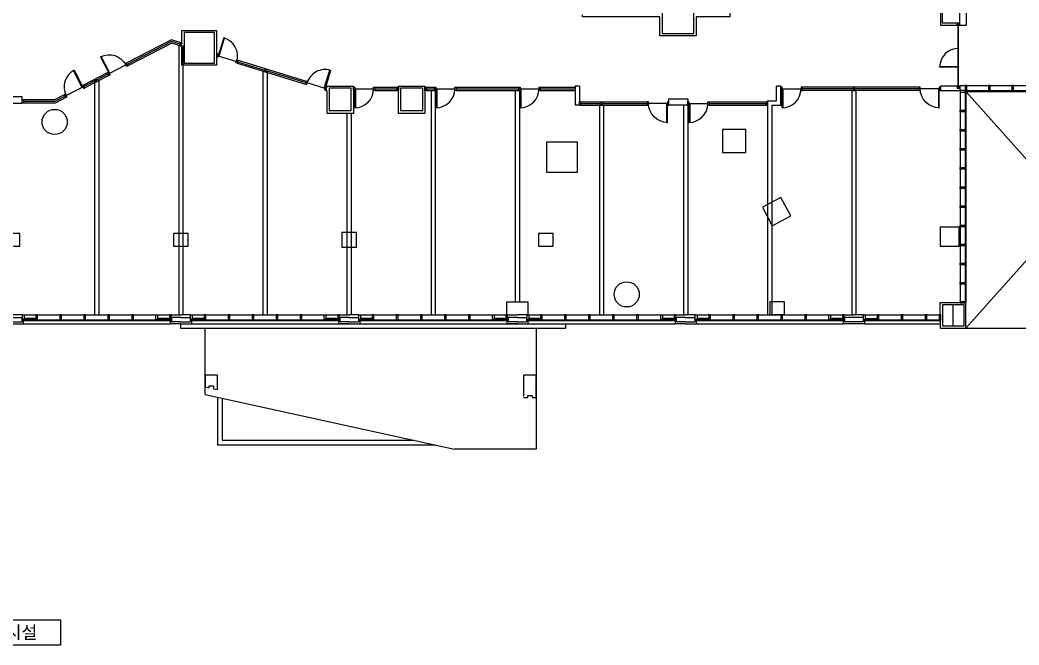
# Model space of a CAD drawing. Header units: millimetres. Extents: x -7448 to 427567, y 91657 to 341328.
# Drawn here: x 156522 to 204027, y 183266 to 212992 of the extents above; entities that cross this region are included whole.
import ezdxf
from ezdxf.enums import TextEntityAlignment as Align

# ---------------------------------------------------------------- set-up
doc = ezdxf.new("R2010")
doc.units = ezdxf.units.MM
doc.header["$LTSCALE"] = 500
doc.header["$MEASUREMENT"] = 0
doc.linetypes.add('HOON1', pattern=[3, 2, -1])
for name, color, linetype in [('e-plan', 9, 'CONTINUOUS'), ('e-room', 6, 'CONTINUOUS'), ('e-room-box', 7, 'CONTINUOUS')]:
    doc.layers.add(name, color=color, linetype=linetype)
doc.styles.add('돋움', font='Dotum.ttf')

# ---------------------------------------------------------------- blocks, each defined once
blk = doc.blocks.new('A$C7F1D75F0')
at = {"layer": 'e-plan'}
for p, q in [((0, 1150), (899, 1150)), ((0, 1150), (0, 1130)), ((0, 1130), (899, 1130)), ((899, 1150), (899, 1130))]:
    blk.add_line(p, q, dxfattribs=at)
blk.add_arc((0, 1150), 900, 270.0001, 0, dxfattribs=at)
blk = doc.blocks.new('2F 기둥 140514')
at = {"layer": 'e-plan', "ltscale": 0.5}
for points in [[(140473, 83500), (141273, 83500), (141273, 82800), (140473, 82800)], [(95903, 72200), (96603, 72200), (96603, 72800), (95903, 72800)], [(103903, 72200), (104603, 72200), (104603, 72800), (103903, 72800)], [(111903, 72150), (112603, 72150), (112603, 72850), (111903, 72850)], [(121253, 72200), (121953, 72200), (121953, 72800), (121253, 72800)], [(140358, 72200), (141258, 72200), (141258, 73100), (140358, 73100)], [(132253, 68950), (132953, 68950), (132953, 69550), (132253, 69550)], [(140473, 69400), (140473, 68400), (140973, 68400), (140973, 69400)]]:
    blk.add_lwpolyline(points, close=True, dxfattribs=at)
blk = doc.blocks.new('A$C6B9375F1')
at = {"layer": 'e-plan'}
blk.add_lwpolyline([(-30, 195), (-30, 155), (10, 155), (10, -80), (-70, -80), (-70, 155), (-30, 155)], dxfattribs=at)
blk = doc.blocks.new('A$C66941DA5')
at = {"layer": 'e-plan'}
blk.add_line((-900, 0), (0, 0), dxfattribs=at)
blk.add_lwpolyline([(-900, 0), (-860, 0), (-860, -900), (-900, -900)], close=True, dxfattribs=at)
blk.add_arc((-900, 0), 900, 270, 360, dxfattribs=at)
blk = doc.blocks.new('syswin560')
at = {"layer": 'e-plan', "ltscale": 0.5}
for p, q in [((510, 0), (50, 0)), ((510, -50), (50, -50))]:
    blk.add_line(p, q, dxfattribs=at)
for points in [[(0, -50), (50, -50), (50, 0), (0, 0)], [(510, -50), (560, -50), (560, 0), (510, 0)]]:
    blk.add_lwpolyline(points, close=True, dxfattribs=at)
blk = doc.blocks.new('A$C3F8C4852')
at = {"layer": 'e-plan'}
for p, q in [((463, 430), (0, 430)), ((0, 300), (443, 300)), ((0, 100), (443, 100)), ((503, 195), (7497, 195)), ((503, 155), (7497, 155)), ((503, 155), (503, 0)), ((7497, 155), (7497, 0)), ((7537, 430), (8000, 430)), ((8000, 300), (7557, 300)), ((8000, 100), (7557, 100)), ((0, 0), (503, 0)), ((503, 0), (7497, 0)), ((8000, 0), (7497, 0))]:
    blk.add_line(p, q, dxfattribs=at)
at = {"layer": 'e-plan', "ltscale": 0.5}
for p, q in [((443, 300), (443, 100)), ((543, 430), (7457, 430)), ((7557, 300), (7557, 100))]:
    blk.add_line(p, q, dxfattribs=at)
at = {"layer": 'e-plan', "ltscale": 0.5, "rotation": 180}
blk.add_blockref('A$C6B9375F1', (473, 350), dxfattribs=at)
at = {"layer": 'e-plan', "xscale": -1, "rotation": 180}
for p in [(543, 195), (6897, 195)]:
    blk.add_blockref('syswin560', p, dxfattribs=at)
at = {"layer": 'e-plan', "ltscale": 0.5, "extrusion": (0, 0, -1), "zscale": -1, "rotation": 180}
blk.add_blockref('A$C6B9375F1', (-1173, 350), dxfattribs=at)
at = {"layer": 'e-plan', "ltscale": 0.5, "xscale": -1, "rotation": 180}
for p in [(2316, 350), (3459, 350), (4601, 350), (5744, 350), (7527, 350)]:
    blk.add_blockref('A$C6B9375F1', p, dxfattribs=at)
at = {"layer": 'e-plan', "ltscale": 0.5, "extrusion": (0, 0, -1), "xscale": -1, "zscale": -1, "rotation": 180}
blk.add_blockref('A$C6B9375F1', (-6827, 350), dxfattribs=at)
blk = doc.blocks.new('1~2F TC-140305')
at = {"layer": 'e-plan', "ltscale": 0.5}
blk.add_lwpolyline([(-226540, -44530), (-228060, -44530), (-228060, -45950), (-226540, -45950), (-226540, -44530)], dxfattribs=at)
for points in [[(-250790, -47350), (-249340, -47350), (-249340, -45900), (-250790, -45900)], [(-243890, -49600), (-242840, -49600), (-242840, -48550), (-243890, -48550)], [(-240490, -49600), (-239440, -49600), (-239440, -48550), (-240490, -48550)], [(-224080, -51610), (-224080, -50510), (-225180, -50510), (-225180, -51610)], [(-233540, -51100), (-232090, -51100), (-232090, -52550), (-233540, -52550)], [(-222820, -55087), (-221937, -54617), (-222406, -53735), (-223289, -54204)]]:
    blk.add_lwpolyline(points, close=True, dxfattribs=at)
for centre in [(-256940, -50150), (-229740, -58350)]:
    blk.add_circle(centre, 600, dxfattribs=at)

msp = doc.modelspace()

# ---------------------------------------------------------------- linework, layer by layer
at = {"layer": 'e-plan'}
for p, q in [((201132, 209792), (201132, 212792)), ((201152, 209792), (201152, 212792)), ((163727, 212046), (161579, 210945)), ((163734, 211966), (161613, 210878)), ((163741, 211885), (161648, 210812)), ((164165, 211912), (163727, 212046)), ((164143, 211841), (163734, 211966)), ((164121, 211769), (163741, 211885)), ((164072, 211784), (164072, 198972)), ((164272, 211784), (164272, 198972)), ((166848, 210935), (170092, 209943)), ((166870, 211007), (168165, 210611)), ((166891, 211079), (170135, 210087)), ((160672, 210480), (159536, 209897)), ((168072, 210561), (168072, 198972)), ((168072, 210561), (168272, 210500)), ((168223, 210593), (170114, 210015)), ((168272, 210561), (168272, 198972)), ((160111, 210108), (158178, 209117)), ((160740, 210346), (159604, 209764)), ((160072, 210106), (160072, 198972)), ((160272, 210106), (160072, 210004)), ((160706, 210413), (160165, 210135)), ((160272, 210106), (160272, 198972)), ((173397, 209792), (173397, 209642)), ((173397, 209792), (174462, 209792)), ((173397, 209717), (174462, 209717)), ((173397, 209642), (174462, 209642)), ((174522, 209792), (174522, 209642)), ((175832, 209792), (175832, 209642)), ((175832, 209792), (176242, 209792)), ((175832, 209717), (176242, 209717)), ((175832, 209642), (176242, 209642)), ((176072, 209642), (176072, 198972)), ((176072, 209642), (176272, 209642)), ((176272, 209642), (176272, 198972)), ((177262, 209792), (180242, 209792)), ((177262, 209717), (180242, 209717)), ((177262, 209642), (180242, 209642)), ((180072, 209642), (180072, 199592)), ((180272, 209642), (180272, 199592)), ((181262, 209792), (182922, 209792)), ((181262, 209717), (182922, 209717)), ((181262, 209642), (182922, 209642)), ((182922, 209842), (182922, 208942)), ((183122, 209842), (182922, 209842)), ((183122, 209842), (183122, 208942)), ((199272, 209792), (193722, 209792)), ((196142, 209717), (193722, 209717)), ((199272, 209642), (193722, 209642)), ((196072, 209642), (196072, 198972)), ((196072, 209642), (196272, 209642)), ((199272, 209717), (196202, 209717)), ((196272, 209642), (196272, 198972)), ((201227, 209557), (201227, 199602)), ((201533, 209872), (211507, 209872)), ((158160, 209192), (156682, 209192)), ((158178, 209117), (156682, 209117)), ((158196, 209042), (156682, 209042)), ((158628, 209432), (158160, 209192)), ((158697, 209298), (158196, 209042)), ((183182, 209092), (186352, 209092)), ((189292, 209092), (192012, 209092)), ((183122, 208942), (182922, 208942)), ((183182, 209017), (184142, 209017)), ((183182, 208942), (186352, 208942)), ((184072, 208942), (184072, 198972)), ((184272, 208942), (184072, 208942)), ((184202, 209017), (186352, 209017)), ((184272, 208942), (184272, 198972)), ((188072, 208942), (188072, 198972)), ((188272, 208942), (188272, 198972)), ((189292, 209017), (192012, 209017)), ((189292, 208942), (192012, 208942)), ((192072, 208942), (192072, 198972)), ((192272, 208942), (192272, 198972)), ((172072, 208542), (172072, 198972)), ((172272, 208542), (172272, 198972)), ((196635, 198972), (196172, 198972)), ((196615, 198842), (196172, 198842)), ((196615, 198642), (196172, 198642)), ((196675, 198737), (200272, 198737)), ((196675, 198697), (200272, 198697)), ((165322, 195173), (165322, 198322)), ((181072, 198322), (181072, 192582)), ((196675, 198542), (196172, 198542)), ((196675, 198542), (200272, 198542)), ((165322, 195173), (177185, 192582)), ((181072, 192582), (177185, 192582))]:
    msp.add_line(p, q, dxfattribs=at)
at = {"layer": 'e-plan', "ltscale": 0.5}
for p, q in [((192502, 209142), (192502, 209842)), ((192702, 209842), (192502, 209842)), ((192702, 208942), (192702, 209842)), ((201462, 209637), (201462, 199562)), ((201462, 209637), (211582, 209637)), ((201502, 209597), (201502, 199562)), ((201502, 209597), (211542, 209597)), ((211527, 209567), (201502, 198342)), ((201517, 209567), (211547, 198342)), ((188272, 209092), (188272, 209142)), ((192072, 209142), (192502, 209142)), ((192072, 208942), (192072, 209142)), ((192272, 208942), (192702, 208942)), ((196615, 198842), (196615, 198642)), ((196675, 198697), (196675, 198542)), ((196715, 198972), (200232, 198972)), ((201502, 198342), (211547, 198342))]:
    msp.add_line(p, q, dxfattribs=at)
at = {"layer": 'e-plan'}
for points in [[(190272, 213402), (190272, 213142), (188672, 213142), (188672, 212242), (186952, 212242), (186952, 213142), (183272, 213142), (183272, 213242)], [(164222, 211895), (164222, 212492), (165872, 212492), (165872, 210842), (164222, 210842), (164222, 211738), (164178, 211751)], [(171067, 209645), (171127, 209842), (172377, 209842), (172377, 208542), (171127, 208542), (171127, 209627), (171067, 209645)], [(179679, 198972), (179679, 199592), (180665, 199592), (180665, 198972)], [(165922, 195042), (165922, 192782), (176273, 192782)], [(166142, 194994), (166142, 193002), (175266, 193002)]]:
    msp.add_lwpolyline(points, dxfattribs=at)
at = {"layer": 'e-plan', "ltscale": 0.5}
msp.add_lwpolyline([(200292, 212742), (201522, 212742), (201522, 213642), (200292, 213642)], close=True, dxfattribs=at)
at = {"layer": 'e-plan'}
for points in [[(201127, 212842), (201127, 212842), (201157, 212842), (201157, 212842), (201192, 212842), (201192, 212742), (201157, 212742), (201157, 212792), (201127, 212792), (201127, 212742), (201092, 212742), (201092, 212842)], [(164165, 211912), (164222, 211895), (164178, 211751), (164121, 211769)], [(161526, 210918), (161579, 210945), (161648, 210812), (161594, 210784)], [(165973, 211359), (165916, 211377), (165872, 211233), (165930, 211216)], [(166834, 211096), (166891, 211079), (166848, 210935), (166790, 210953)], [(160672, 210480), (160725, 210507), (160793, 210374), (160740, 210346)], [(168187, 210683), (168245, 210665), (168201, 210522), (168143, 210539)], [(160077, 210175), (160130, 210202), (160199, 210069), (160145, 210041)], [(170193, 210069), (170135, 210087), (170092, 209943), (170149, 209926)], [(159536, 209897), (159482, 209870), (159551, 209736), (159604, 209764)], [(171111, 209789), (171054, 209806), (171010, 209663), (171067, 209645)], [(172377, 209792), (172437, 209792), (172437, 209642), (172377, 209642)], [(173337, 209792), (173397, 209792), (173397, 209642), (173337, 209642)], [(174462, 209792), (174522, 209792), (174522, 209642), (174462, 209642)], [(174522, 209842), (175772, 209842), (175772, 208542), (174522, 208542)], [(175772, 209792), (175832, 209792), (175832, 209642), (175772, 209642)], [(176242, 209792), (176302, 209792), (176302, 209642), (176242, 209642)], [(177202, 209792), (177262, 209792), (177262, 209642), (177202, 209642)], [(180242, 209792), (180302, 209792), (180302, 209642), (180242, 209642)], [(181202, 209792), (181262, 209792), (181262, 209642), (181202, 209642)], [(192762, 209792), (192702, 209792), (192702, 209642), (192762, 209642)], [(193722, 209792), (193662, 209792), (193662, 209642), (193722, 209642)], [(196202, 209792), (196142, 209792), (196142, 209642), (196202, 209642)], [(199332, 209792), (199272, 209792), (199272, 209642), (199332, 209642)], [(200292, 209792), (200232, 209792), (200232, 209642), (200292, 209642)], [(201127, 209742), (201127, 209742), (201157, 209742), (201157, 209742), (201192, 209742), (201192, 209842), (201157, 209842), (201157, 209792), (201127, 209792), (201127, 209842), (201092, 209842), (201092, 209742)], [(201462, 209637), (201227, 209637), (201227, 209872), (201462, 209872)], [(156622, 209192), (156682, 209192), (156682, 209042), (156622, 209042)], [(158682, 209459), (158628, 209432), (158697, 209298), (158750, 209326)], [(183122, 209092), (183182, 209092), (183182, 208942), (183122, 208942)], [(183122, 209092), (183182, 209092), (183182, 208942), (183122, 208942)], [(184142, 209092), (184202, 209092), (184202, 208942), (184142, 208942)], [(184142, 209092), (184202, 209092), (184202, 208942), (184142, 208942)], [(186412, 209092), (186352, 209092), (186352, 208942), (186412, 208942)], [(187372, 209092), (187312, 209092), (187312, 208942), (187372, 208942)], [(187372, 209092), (187312, 209092), (187312, 208942), (187372, 208942)], [(188272, 209092), (188332, 209092), (188332, 208942), (188272, 208942)], [(189232, 209092), (189292, 209092), (189292, 208942), (189232, 208942)], [(192012, 209092), (192072, 209092), (192072, 208942), (192012, 208942)], [(164172, 198322), (164172, 198542), (182458, 198542), (182458, 198322)]]:
    msp.add_lwpolyline(points, close=True, dxfattribs=at)
at = {"layer": 'e-plan', "ltscale": 0.5}
for points in [[(201227, 209842), (200292, 209842), (200292, 209642), (201227, 209642)], [(156172, 209042), (156622, 209042), (156622, 209342), (156172, 209342)], [(188272, 208942), (187372, 208942), (187372, 209242), (188272, 209242), (188272, 208942)], [(200272, 198697), (200272, 198342), (201502, 198342), (201502, 199562)], [(200282, 198972), (200282, 199552), (201227, 199552)], [(200872, 198442), (201417, 198442), (201417, 199442), (200872, 199442)]]:
    msp.add_lwpolyline(points, dxfattribs=at)
at = {"layer": 'e-plan', "linetype": 'HOON1'}
for points in [[(165722, 195587), (165722, 195455), (165922, 195411), (165922, 196097), (165322, 196097), (165322, 195542), (165522, 195498), (165522, 195587), (165722, 195587)], [(180872, 195132), (180872, 195032), (181072, 195032), (181072, 196097), (180472, 196097), (180472, 195032), (180672, 195032), (180672, 195132), (180872, 195132)]]:
    msp.add_lwpolyline(points, close=True, dxfattribs=at)
at = {"layer": 'e-room-box'}
msp.add_lwpolyline([(158449, 183266), (153249, 183266), (153249, 184466), (158449, 184466)], close=True, dxfattribs=at)

# ---------------------------------------------------------------- block references
at = {"layer": 'e-plan'}
for name, p in [('1~2F TC-140305', (415112, 258292)), ('2F 기둥 140514', (59920, 130042)), ('A$C66941DA5', (173337, 209717)), ('A$C66941DA5', (177202, 209717)), ('A$C66941DA5', (181202, 209717)), ('A$C66941DA5', (193662, 209717)), ('A$C66941DA5', (189232, 209017)), ('A$C3F8C4852', (156172, 198542)), ('A$C3F8C4852', (164172, 198542)), ('A$C3F8C4852', (172172, 198542)), ('A$C3F8C4852', (180172, 198542)), ('A$C3F8C4852', (188172, 198542))]:
    msp.add_blockref(name, p, dxfattribs=at)
at = {"layer": 'e-plan', "xscale": -1}
for name, p, rotation in [('A$C66941DA5', (166812, 211024), 162.9987497516434), ('A$C66941DA5', (161560, 210851), 207.1455990408609), ('A$C6B9375F1', (201307, 209627), 270), ('A$C6B9375F1', (201532, 209792), 180), ('A$C6B9375F1', (202639, 209792), 180), ('A$C6B9375F1', (203753, 209792), 180), ('A$C6B9375F1', (198488, 198892), 180), ('A$C6B9375F1', (199631, 198892), 180), ('A$C6B9375F1', (200302, 198892), 180)]:
    msp.add_blockref(name, p, dxfattribs=dict(at, rotation=rotation))
at = {"layer": 'e-plan'}
for name, p, rotation in [('A$C7F1D75F0', (201152, 211892), 179.9996636131834), ('A$C66941DA5', (158716, 209393), 207.1455849455369), ('A$C66941DA5', (170171, 209998), 162.9987507429499), ('A$C6B9375F1', (201307, 208627), 270), ('A$C6B9375F1', (201307, 207718), 270), ('A$C6B9375F1', (201307, 206808), 270), ('A$C6B9375F1', (201307, 205899), 270), ('A$C6B9375F1', (201307, 204989), 270), ('A$C6B9375F1', (201307, 204080), 270), ('A$C6B9375F1', (201307, 203170), 270), ('A$C6B9375F1', (201307, 202261), 270), ('A$C6B9375F1', (201307, 201351), 270), ('A$C6B9375F1', (201307, 200441), 270), ('A$C6B9375F1', (201307, 199532), 270), ('A$C6B9375F1', (196645, 198892), 180), ('syswin560', (197275, 198737), 180)]:
    msp.add_blockref(name, p, dxfattribs=dict(at, rotation=rotation))
at = {"layer": 'e-plan', "xscale": -1}
for p in [(199332, 209717), (186412, 209017)]:
    msp.add_blockref('A$C66941DA5', p, dxfattribs=at)
at = {"layer": 'e-plan', "extrusion": (0, 0, -1), "zscale": -1, "rotation": 180}
msp.add_blockref('A$C6B9375F1', (-197345, 198892), dxfattribs=at)

# ---------------------------------------------------------------- texts
at = {"layer": 'e-room', "style": '돋움'}
msp.add_text('판매시설', height=600, dxfattribs=at).set_placement((155839, 183866), align=Align.MIDDLE_CENTER)

doc.saveas('drawing.dxf')
